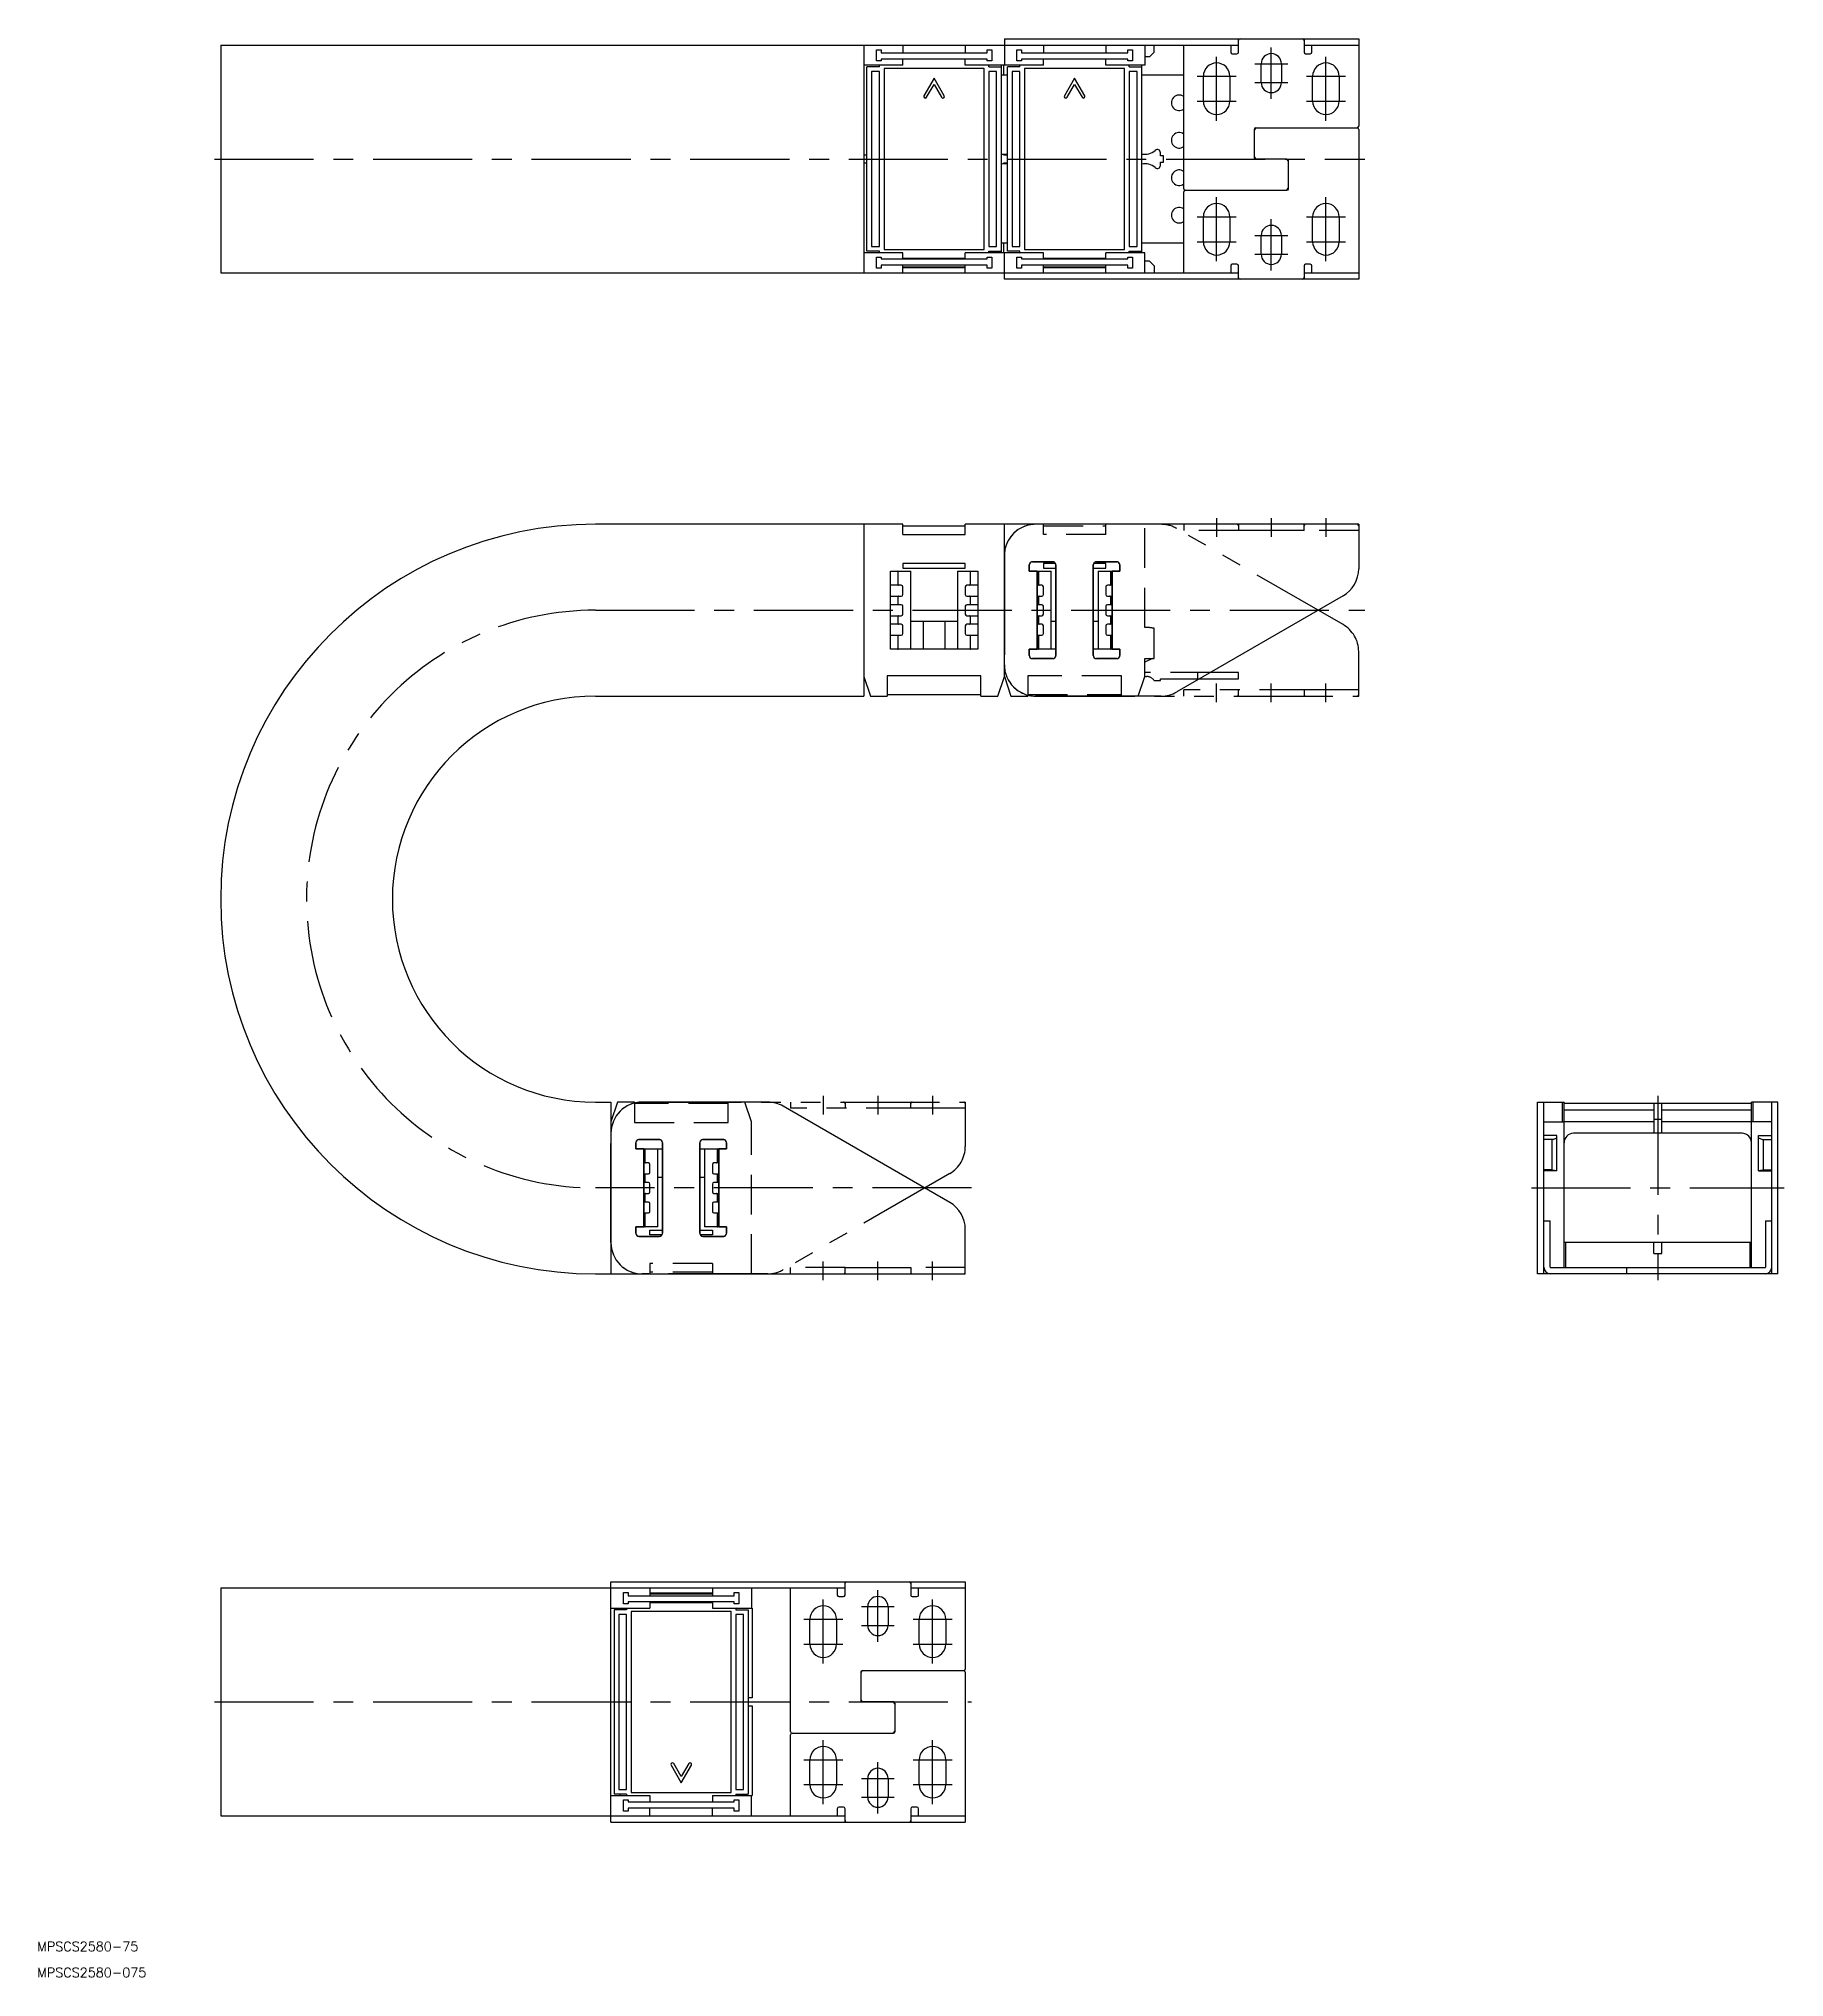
# Model space of a CAD drawing. Extents: x -58 to 501, y -52 to 569.
import ezdxf

# ---------------------------------------------------------------- set-up
doc = ezdxf.new("R2010")
doc.units = 0
for name, pattern in [('CENTER', [50.8, 31.75, -6.35, 6.35, -6.35]), ('DASHED', [19.05, 12.7, -6.35]), ('PHANTOM', [63.5, 31.75, -6.35, 6.35, -6.35, 6.35, -6.35])]:
    doc.linetypes.add(name, pattern=pattern)
doc.layers.get('0').update_dxf_attribs({"linetype": 'CONTINUOUS'})
doc.layers.add('CENTER', color=1, linetype='CENTER')
doc.styles.get("Standard").update_dxf_attribs({"font": 'txt.shx', "height": 3, "bigfont": 'bigfont.shx'})

msp = doc.modelspace()

# ---------------------------------------------------------------- linework, layer by layer
at = {"color": 7, "linetype": 'CONTINUOUS'}
for p, q in [((0, 567.047097), (0, 494.047097)), ((0, 567.047097), (326.002222, 567.047097)), ((206.002222, 567.047097), (206.002222, 494.047097)), ((210.002222, 565.547097), (211.502222, 565.547097)), ((210.002222, 561.947097), (210.002222, 565.547097)), ((211.502222, 565.547097), (211.502222, 564.547097)), ((218.502222, 567.047097), (218.502222, 564.547097)), ((238.502222, 567.047097), (238.502222, 564.547097)), ((245.502222, 565.547097), (247.002222, 565.547097)), ((245.502222, 564.547097), (245.502222, 565.547097)), ((247.002222, 565.547097), (247.002222, 561.947097)), ((251.002222, 569.047097), (364.502222, 569.047097)), ((251.002222, 569.047097), (251.002222, 560.547097)), ((251.002222, 567.047097), (251.002222, 560.547097)), ((255.002222, 565.547097), (256.502222, 565.547097)), ((255.002222, 561.947097), (255.002222, 565.547097)), ((256.502222, 565.547097), (256.502222, 564.547097)), ((263.502222, 567.047097), (263.502222, 564.547097)), ((283.502222, 567.047097), (283.502222, 564.547097)), ((290.502222, 565.547097), (292.002222, 565.547097)), ((290.502222, 564.547097), (290.502222, 565.547097)), ((292.002222, 565.547097), (292.002222, 561.947097)), ((296.002222, 567.047097), (296.002222, 560.547097)), ((299.002222, 564.747097), (299.002222, 567.047097)), ((308.502222, 521.047097), (308.502222, 567.047097)), ((323.502222, 567.047097), (323.502222, 564.747097)), ((326.002222, 564.747097), (326.002222, 569.047097)), ((347.002222, 569.047097), (347.002222, 564.747097)), ((347.002222, 567.047097), (364.502222, 567.047097)), ((349.502222, 564.747097), (349.502222, 567.047097)), ((364.502222, 569.047097), (364.502222, 541.047097)), ((218.502222, 560.547097), (206.002222, 560.547097)), ((207.002222, 501.047097), (207.002222, 560.047097)), ((211.002222, 560.047097), (207.002222, 560.047097)), ((211.502222, 561.947097), (210.002222, 561.947097)), ((211.002222, 560.047097), (211.002222, 560.547097)), ((211.502222, 564.547097), (245.502222, 564.547097)), ((211.502222, 562.547097), (211.502222, 561.947097)), ((245.502222, 562.547097), (211.502222, 562.547097)), ((244.502222, 559.547097), (212.502222, 559.547097)), ((212.502222, 559.547097), (212.502222, 501.547097)), ((218.502222, 560.547097), (218.502222, 562.547097)), ((238.502222, 560.547097), (238.502222, 562.547097)), ((263.502222, 560.547097), (238.502222, 560.547097)), ((244.502222, 501.547097), (244.502222, 559.547097)), ((245.502222, 561.947097), (245.502222, 562.547097)), ((247.002222, 561.947097), (245.502222, 561.947097)), ((246.002222, 560.047097), (246.002222, 560.547097)), ((246.002222, 560.047097), (250.002222, 560.047097)), ((250.002222, 560.547097), (250.002222, 500.547097)), ((250.802222, 557.547097), (250.802222, 560.547097)), ((252.002222, 501.047097), (252.002222, 560.047097)), ((256.002222, 560.047097), (252.002222, 560.047097)), ((256.502222, 561.947097), (255.002222, 561.947097)), ((256.002222, 560.047097), (256.002222, 560.547097)), ((256.502222, 564.547097), (290.502222, 564.547097)), ((256.502222, 562.547097), (256.502222, 561.947097)), ((290.502222, 562.547097), (256.502222, 562.547097)), ((257.502222, 559.547097), (257.502222, 501.547097)), ((289.502222, 559.547097), (257.502222, 559.547097)), ((263.502222, 560.547097), (263.502222, 562.547097)), ((283.502222, 560.547097), (283.502222, 562.547097)), ((296.002222, 560.547097), (283.502222, 560.547097)), ((289.502222, 501.547097), (289.502222, 559.547097)), ((290.502222, 561.947097), (290.502222, 562.547097)), ((292.002222, 561.947097), (290.502222, 561.947097)), ((291.002222, 560.047097), (291.002222, 560.547097)), ((291.002222, 560.047097), (295.002222, 560.047097)), ((295.002222, 500.547097), (295.002222, 560.547097)), ((297.502222, 563.247097), (296.002222, 563.247097)), ((297.502222, 563.247097), (299.002222, 564.747097)), ((324.002222, 564.247097), (325.502222, 564.247097)), ((333.252222, 555.047097), (333.252222, 561.047097)), ((339.752222, 561.047097), (339.752222, 555.047097)), ((347.502222, 564.247097), (349.002222, 564.247097)), ((211.002222, 558.547097), (208.502222, 558.547097)), ((208.502222, 558.547097), (208.502222, 502.547097)), ((211.002222, 502.547097), (211.002222, 558.547097)), ((228.502222, 556.439917), (225.244338, 550.797097)), ((226.110364, 550.297097), (228.502222, 554.439917)), ((231.760106, 550.797097), (228.502222, 556.439917)), ((228.502222, 554.439917), (230.89408, 550.297097)), ((248.502222, 558.547097), (246.002222, 558.547097)), ((246.002222, 558.547097), (246.002222, 502.547097)), ((248.502222, 502.547097), (248.502222, 558.547097)), ((250.002222, 557.547097), (252.002222, 557.547097)), ((253.502222, 558.547097), (253.502222, 502.547097)), ((256.002222, 558.547097), (253.502222, 558.547097)), ((256.002222, 502.547097), (256.002222, 558.547097)), ((273.502222, 556.439917), (270.244338, 550.797097)), ((271.110364, 550.297097), (273.502222, 554.439917)), ((276.760106, 550.797097), (273.502222, 556.439917)), ((273.502222, 554.439917), (275.89408, 550.297097)), ((293.502222, 558.547097), (291.002222, 558.547097)), ((291.002222, 558.547097), (291.002222, 502.547097)), ((293.502222, 502.547097), (293.502222, 558.547097)), ((295.002222, 557.547097), (308.502222, 557.547097)), ((314.752222, 549.047097), (314.752222, 557.047097)), ((323.252222, 557.047097), (323.252222, 549.047097)), ((349.752222, 549.047097), (349.752222, 557.047097)), ((358.252222, 557.047097), (358.252222, 549.047097)), ((331.002222, 540.047097), (331.002222, 531.047097)), ((331.502222, 540.547097), (364.002222, 540.547097)), ((364.502222, 540.047097), (364.502222, 492.047097)), ((207.002222, 531.797097), (206.002222, 531.797097)), ((206.002222, 529.297097), (207.002222, 529.297097)), ((250.802222, 531.797097), (250.802222, 532.051098)), ((252.002222, 531.797097), (250.802222, 531.797097)), ((250.802222, 529.043095), (250.802222, 529.297097)), ((250.802222, 529.297097), (252.002222, 529.297097)), ((301.002222, 531.547097), (301.002222, 532.574961)), ((302.002222, 531.547097), (301.002222, 531.547097)), ((301.002222, 528.519233), (301.002222, 529.547097)), ((301.002222, 529.547097), (302.002222, 529.547097)), ((302.002222, 529.547097), (302.002222, 531.547097)), ((341.502222, 530.547097), (331.502222, 530.547097)), ((342.002222, 521.047097), (342.002222, 530.047097)), ((308.502222, 494.047097), (308.502222, 520.047097)), ((309.002222, 520.547097), (341.502222, 520.547097)), ((314.752222, 504.047097), (314.752222, 512.047097)), ((323.252222, 512.047097), (323.252222, 504.047097)), ((349.752222, 504.047097), (349.752222, 512.047097)), ((358.252222, 512.047097), (358.252222, 504.047097)), ((252.002222, 503.547097), (250.002222, 503.547097)), ((250.802222, 500.547097), (250.802222, 503.547097)), ((308.502222, 503.547097), (295.002222, 503.547097)), ((333.252222, 500.047097), (333.252222, 506.047097)), ((339.752222, 506.047097), (339.752222, 500.047097)), ((218.502222, 500.547097), (206.002222, 500.547097)), ((211.002222, 501.047097), (207.002222, 501.047097)), ((208.502222, 502.547097), (211.002222, 502.547097)), ((210.002222, 499.147097), (211.502222, 499.147097)), ((210.002222, 495.547097), (210.002222, 499.147097)), ((211.002222, 500.547097), (211.002222, 501.047097)), ((211.502222, 499.147097), (211.502222, 498.547097)), ((211.502222, 498.547097), (245.502222, 498.547097)), ((212.502222, 501.547097), (244.502222, 501.547097)), ((218.502222, 498.547097), (218.502222, 500.547097)), ((218.502222, 498.847097), (238.502222, 498.847097)), ((263.502222, 500.547097), (238.502222, 500.547097)), ((238.502222, 498.547097), (238.502222, 500.547097)), ((245.502222, 499.147097), (247.002222, 499.147097)), ((245.502222, 498.547097), (245.502222, 499.147097)), ((246.002222, 502.547097), (248.502222, 502.547097)), ((246.002222, 501.047097), (250.002222, 501.047097)), ((246.002222, 500.547097), (246.002222, 501.047097)), ((247.002222, 499.147097), (247.002222, 495.547097)), ((251.002222, 492.047097), (251.002222, 500.547097)), ((256.002222, 501.047097), (252.002222, 501.047097)), ((253.502222, 502.547097), (256.002222, 502.547097)), ((255.002222, 499.147097), (256.502222, 499.147097)), ((255.002222, 495.547097), (255.002222, 499.147097)), ((256.002222, 500.547097), (256.002222, 501.047097)), ((256.502222, 499.147097), (256.502222, 498.547097)), ((256.502222, 498.547097), (290.502222, 498.547097)), ((257.502222, 501.547097), (289.502222, 501.547097)), ((263.502222, 498.547097), (263.502222, 500.547097)), ((263.502222, 498.847097), (283.502222, 498.847097)), ((283.502222, 498.547097), (283.502222, 500.547097)), ((296.002222, 500.547097), (283.502222, 500.547097)), ((290.502222, 499.147097), (292.002222, 499.147097)), ((290.502222, 498.547097), (290.502222, 499.147097)), ((291.002222, 502.547097), (293.502222, 502.547097)), ((291.002222, 501.047097), (295.002222, 501.047097)), ((291.002222, 500.547097), (291.002222, 501.047097)), ((292.002222, 499.147097), (292.002222, 495.547097)), ((296.002222, 494.047097), (296.002222, 500.547097)), ((297.502222, 497.847097), (296.002222, 497.847097)), ((299.002222, 496.347097), (297.502222, 497.847097)), ((325.502222, 496.847097), (324.002222, 496.847097)), ((349.002222, 496.847097), (347.502222, 496.847097)), ((0, 494.047097), (326.002222, 494.047097)), ((211.502222, 495.547097), (210.002222, 495.547097)), ((245.502222, 496.547097), (211.502222, 496.547097)), ((211.502222, 496.547097), (211.502222, 495.547097)), ((218.502222, 494.047097), (218.502222, 496.547097)), ((218.502222, 496.006373), (238.502222, 496.006373)), ((218.502222, 495.770163), (238.502222, 495.770163)), ((238.502222, 494.047097), (238.502222, 496.547097)), ((245.502222, 495.547097), (245.502222, 496.547097)), ((247.002222, 495.547097), (245.502222, 495.547097)), ((364.502222, 492.047097), (251.002222, 492.047097)), ((256.502222, 495.547097), (255.002222, 495.547097)), ((290.502222, 496.547097), (256.502222, 496.547097)), ((256.502222, 496.547097), (256.502222, 495.547097)), ((263.502222, 494.047097), (263.502222, 496.547097)), ((263.502222, 496.006373), (283.502222, 496.006373)), ((263.502222, 495.770163), (283.502222, 495.770163)), ((283.502222, 494.047097), (283.502222, 496.547097)), ((290.502222, 495.547097), (290.502222, 496.547097)), ((292.002222, 495.547097), (290.502222, 495.547097)), ((299.002222, 496.347097), (299.002222, 494.047097)), ((323.502222, 496.347097), (323.502222, 494.047097)), ((326.002222, 492.047097), (326.002222, 496.347097)), ((347.002222, 496.347097), (347.002222, 492.047097)), ((347.002222, 494.047097), (364.502222, 494.047097)), ((349.502222, 494.047097), (349.502222, 496.347097)), ((218.502222, 413.570454), (120, 413.570454)), ((206.002222, 413.570454), (206.002222, 358.570454)), ((218.502222, 410.270454), (218.502222, 413.570454)), ((218.502222, 413.070454), (238.502222, 413.070454)), ((218.502222, 410.270454), (238.502222, 410.270454)), ((364.502222, 413.570454), (238.502222, 413.570454)), ((238.502222, 410.270454), (238.502222, 413.570454)), ((251.002222, 364.870454), (251.002222, 413.570454)), ((326.002222, 413.570454), (326.002222, 411.570454)), ((347.002222, 411.570454), (326.002222, 411.570454)), ((347.002222, 411.570454), (347.002222, 413.570454)), ((364.502222, 413.570454), (364.502222, 399.343957)), ((214.502222, 373.570454), (214.502222, 398.570454)), ((214.502222, 398.570454), (221.002222, 398.570454)), ((217.002222, 394.270454), (217.002222, 398.370454)), ((238.502222, 401.070454), (218.502222, 401.070454)), ((218.502222, 401.070454), (218.502222, 399.570454)), ((218.502222, 399.570454), (238.502222, 399.570454)), ((221.002222, 373.570454), (221.002222, 398.570454)), ((236.002222, 398.570454), (236.002222, 373.570454)), ((236.002222, 398.570454), (242.502222, 398.570454)), ((238.502222, 399.570454), (238.502222, 401.070454)), ((240.002222, 398.370454), (240.002222, 394.270454)), ((242.502222, 398.570454), (242.502222, 373.570454)), ((259.002222, 398.570454), (259.002222, 400.570454)), ((259.002222, 398.570454), (266.002222, 398.570454)), ((260.002222, 401.570454), (266.502222, 401.570454)), ((261.502222, 373.570454), (261.502222, 398.570454)), ((262.002222, 394.270454), (262.002222, 398.370454)), ((263.502222, 401.070454), (263.502222, 399.570454)), ((267.368247, 401.070454), (263.502222, 401.070454)), ((263.502222, 399.570454), (267.502222, 399.570454)), ((266.002222, 373.570454), (266.002222, 398.570454)), ((267.502222, 400.570454), (267.502222, 371.570454)), ((279.502222, 371.570454), (279.502222, 400.570454)), ((279.502222, 399.570454), (283.502222, 399.570454)), ((283.502222, 401.070454), (279.636197, 401.070454)), ((280.502222, 401.570454), (287.002222, 401.570454)), ((281.002222, 398.570454), (281.002222, 373.570454)), ((281.002222, 398.570454), (288.002222, 398.570454)), ((283.502222, 399.570454), (283.502222, 401.070454)), ((285.002222, 398.370454), (285.002222, 394.270454)), ((285.502222, 398.570454), (285.502222, 373.570454)), ((288.002222, 400.570454), (288.002222, 398.570454)), ((218.002222, 394.070454), (214.502222, 394.070454)), ((218.502222, 391.070454), (218.502222, 393.570454)), ((238.502222, 393.570454), (238.502222, 391.070454)), ((242.502222, 394.070454), (239.002222, 394.070454)), ((263.002222, 394.070454), (261.502222, 394.070454)), ((263.502222, 391.070454), (263.502222, 393.570454)), ((283.502222, 393.570454), (283.502222, 391.070454)), ((285.502222, 394.070454), (284.002222, 394.070454)), ((214.502222, 390.570454), (218.002222, 390.570454)), ((218.002222, 387.820454), (214.502222, 387.820454)), ((217.002222, 388.020454), (217.002222, 390.370454)), ((218.502222, 384.820454), (218.502222, 387.320454)), ((238.502222, 387.320454), (238.502222, 384.820454)), ((239.002222, 390.570454), (242.502222, 390.570454)), ((242.502222, 387.820454), (239.002222, 387.820454)), ((240.002222, 390.370454), (240.002222, 388.020454)), ((261.502222, 390.570454), (263.002222, 390.570454)), ((263.002222, 387.820454), (261.502222, 387.820454)), ((262.002222, 388.020454), (262.002222, 390.370454)), ((263.502222, 384.820454), (263.502222, 387.320454)), ((283.502222, 387.320454), (283.502222, 384.820454)), ((284.002222, 390.570454), (285.502222, 390.570454)), ((285.502222, 387.820454), (284.002222, 387.820454)), ((285.002222, 390.370454), (285.002222, 388.020454)), ((359.502222, 390.683703), (306.200952, 359.9102)), ((214.502222, 384.320454), (218.002222, 384.320454)), ((218.002222, 381.570454), (214.502222, 381.570454)), ((217.002222, 381.770454), (217.002222, 384.120454)), ((218.502222, 378.570454), (218.502222, 381.070454)), ((221.002222, 382.570454), (236.002222, 382.570454)), ((225.002222, 382.570454), (225.002222, 373.570454)), ((232.002222, 373.570454), (232.002222, 382.570454)), ((238.502222, 381.070454), (238.502222, 378.570454)), ((239.002222, 384.320454), (242.502222, 384.320454)), ((242.502222, 381.570454), (239.002222, 381.570454)), ((240.002222, 384.120454), (240.002222, 381.770454)), ((261.502222, 384.320454), (263.002222, 384.320454)), ((263.002222, 381.570454), (261.502222, 381.570454)), ((262.002222, 381.770454), (262.002222, 384.120454)), ((263.502222, 378.570454), (263.502222, 381.070454)), ((266.002222, 382.570454), (267.502222, 382.570454)), ((279.502222, 382.570454), (281.002222, 382.570454)), ((283.502222, 381.070454), (283.502222, 378.570454)), ((284.002222, 384.320454), (285.502222, 384.320454)), ((285.502222, 381.570454), (284.002222, 381.570454)), ((285.002222, 384.120454), (285.002222, 381.770454)), ((214.502222, 378.070454), (218.002222, 378.070454)), ((242.502222, 373.570454), (214.502222, 373.570454)), ((217.002222, 373.770454), (217.002222, 377.870454)), ((239.002222, 378.070454), (242.502222, 378.070454)), ((240.002222, 377.870454), (240.002222, 373.770454)), ((267.502222, 373.570454), (259.002222, 373.570454)), ((259.002222, 371.570454), (259.002222, 373.570454)), ((261.502222, 378.070454), (263.002222, 378.070454)), ((262.002222, 373.770454), (262.002222, 377.870454)), ((288.002222, 373.570454), (279.502222, 373.570454)), ((284.002222, 378.070454), (285.502222, 378.070454)), ((285.002222, 377.870454), (285.002222, 373.770454)), ((288.002222, 373.570454), (288.002222, 371.570454)), ((266.502222, 370.570454), (260.002222, 370.570454)), ((287.002222, 370.570454), (280.502222, 370.570454)), ((206.002222, 364.870454), (208.097953, 358.570454)), ((243.502222, 365.070454), (213.502222, 365.070454)), ((213.502222, 365.070454), (213.502222, 358.570454)), ((243.502222, 358.570454), (243.502222, 365.070454)), ((248.906491, 358.570454), (251.002222, 364.870454)), ((251.002222, 364.870454), (253.097953, 358.570454)), ((313.406723, 364.070454), (326.002222, 364.070454)), ((326.002222, 366.070454), (316.870825, 366.070454)), ((326.002222, 364.070454), (326.002222, 366.070454)), ((120, 358.570454), (206.002222, 358.570454)), ((208.097953, 358.570454), (213.502222, 358.570454)), ((213.502222, 359.070454), (243.502222, 359.070454)), ((243.502222, 358.570454), (248.906491, 358.570454)), ((253.097953, 358.570454), (258.502222, 358.570454)), ((258.502222, 358.887996), (258.502222, 358.570454)), ((301.200952, 358.570454), (261.002222, 358.570454)), ((120, 228.570454), (125.002222, 228.570454)), ((125.002222, 228.570454), (125.002222, 173.570454)), ((127.097953, 228.570454), (125.002222, 222.270454)), ((132.502222, 228.570454), (127.097953, 228.570454)), ((132.502222, 228.570454), (132.502222, 228.252912)), ((175.200952, 228.570454), (135.002222, 228.570454)), ((233.502222, 196.457205), (180.200952, 227.230708)), ((421.796579, 173.570454), (421.796579, 228.570454)), ((421.796579, 228.570454), (430.296579, 228.570454)), ((423.796579, 173.570454), (423.796579, 228.570454)), ((429.796579, 222.270454), (429.796579, 228.570454)), ((430.296579, 175.570454), (430.296579, 228.570454)), ((490.296579, 228.070454), (430.296579, 228.070454)), ((430.296579, 226.070454), (459.046579, 226.070454)), ((459.046579, 228.070454), (459.046579, 218.570454)), ((461.546579, 218.570454), (461.546579, 228.070454)), ((461.546579, 226.070454), (490.296579, 226.070454)), ((498.796579, 228.570454), (490.296579, 228.570454)), ((490.296579, 175.570454), (490.296579, 228.570454)), ((490.796579, 222.270454), (490.796579, 228.570454)), ((496.796579, 173.570454), (496.796579, 228.570454)), ((498.796579, 173.570454), (498.796579, 228.570454)), ((423.796579, 222.270454), (430.296579, 222.270454)), ((427.996579, 217.829485), (423.796579, 217.829485)), ((427.996579, 206.570454), (427.996579, 217.829485)), ((430.296579, 222.370454), (459.046579, 222.370454)), ((487.296579, 218.570454), (433.296579, 218.570454)), ((459.046579, 223.070454), (461.546579, 223.070454)), ((461.546579, 222.370454), (490.296579, 222.370454)), ((496.796579, 222.270454), (490.296579, 222.270454)), ((492.596579, 217.829485), (496.796579, 217.829485)), ((492.596579, 206.570454), (492.596579, 217.829485)), ((133.002222, 215.570454), (133.002222, 213.570454)), ((133.002222, 213.570454), (141.502222, 213.570454)), ((140.502222, 216.570454), (134.002222, 216.570454)), ((135.502222, 188.570454), (135.502222, 213.570454)), ((136.002222, 209.270454), (136.002222, 213.370454)), ((140.002222, 188.570454), (140.002222, 213.570454)), ((141.502222, 186.570454), (141.502222, 215.570454)), ((153.502222, 215.570454), (153.502222, 186.570454)), ((153.502222, 213.570454), (162.002222, 213.570454)), ((161.002222, 216.570454), (154.502222, 216.570454)), ((155.002222, 213.570454), (155.002222, 188.570454)), ((159.002222, 213.370454), (159.002222, 209.270454)), ((159.502222, 213.570454), (159.502222, 188.570454)), ((162.002222, 213.570454), (162.002222, 215.570454)), ((426.796579, 216.570454), (423.796579, 216.570454)), ((426.496579, 206.873516), (426.496579, 216.570454)), ((426.796579, 216.570454), (427.996579, 217.130023)), ((492.596579, 217.130023), (493.796579, 216.570454)), ((493.796579, 216.570454), (496.796579, 216.570454)), ((494.096579, 216.570454), (494.096579, 206.873516)), ((137.002222, 209.070454), (135.502222, 209.070454)), ((135.502222, 205.570454), (137.002222, 205.570454)), ((136.002222, 203.020454), (136.002222, 205.370454)), ((137.502222, 206.070454), (137.502222, 208.570454)), ((157.502222, 208.570454), (157.502222, 206.070454)), ((159.502222, 209.070454), (158.002222, 209.070454)), ((158.002222, 205.570454), (159.502222, 205.570454)), ((159.002222, 205.370454), (159.002222, 203.020454)), ((426.496579, 206.873516), (423.796579, 206.873516)), ((427.996579, 206.570454), (423.796579, 206.570454)), ((492.596579, 206.570454), (496.796579, 206.570454)), ((494.096579, 206.873516), (496.796579, 206.873516)), ((137.002222, 202.820454), (135.502222, 202.820454)), ((135.502222, 199.320454), (137.002222, 199.320454)), ((136.002222, 196.770454), (136.002222, 199.120454)), ((137.502222, 199.820454), (137.502222, 202.320454)), ((140.002222, 204.570454), (141.502222, 204.570454)), ((153.502222, 204.570454), (155.002222, 204.570454)), ((157.502222, 202.320454), (157.502222, 199.820454)), ((159.502222, 202.820454), (158.002222, 202.820454)), ((158.002222, 199.320454), (159.502222, 199.320454)), ((159.002222, 199.120454), (159.002222, 196.770454)), ((137.002222, 196.570454), (135.502222, 196.570454)), ((135.502222, 193.070454), (137.002222, 193.070454)), ((136.002222, 188.770454), (136.002222, 192.870454)), ((137.502222, 193.570454), (137.502222, 196.070454)), ((157.502222, 196.070454), (157.502222, 193.570454)), ((159.502222, 196.570454), (158.002222, 196.570454)), ((158.002222, 193.070454), (159.502222, 193.070454)), ((159.002222, 192.870454), (159.002222, 188.770454)), ((133.002222, 188.570454), (133.002222, 186.570454)), ((140.002222, 188.570454), (133.002222, 188.570454)), ((137.502222, 186.070454), (137.502222, 187.570454)), ((137.502222, 187.570454), (141.502222, 187.570454)), ((153.502222, 187.570454), (157.502222, 187.570454)), ((162.002222, 188.570454), (155.002222, 188.570454)), ((157.502222, 187.570454), (157.502222, 186.070454)), ((162.002222, 186.570454), (162.002222, 188.570454)), ((238.502222, 173.570454), (238.502222, 187.796951)), ((423.796579, 190.570454), (425.796579, 190.570454)), ((425.796579, 175.670454), (425.796579, 190.570454)), ((494.796579, 190.570454), (496.796579, 190.570454)), ((494.796579, 190.570454), (494.796579, 175.670454)), ((134.002222, 185.570454), (140.502222, 185.570454)), ((141.368247, 186.070454), (137.502222, 186.070454)), ((157.502222, 186.070454), (153.636197, 186.070454)), ((154.502222, 185.570454), (161.002222, 185.570454)), ((490.296579, 183.570454), (430.296579, 183.570454)), ((430.796579, 175.570454), (430.796579, 183.570454)), ((459.046579, 180.070454), (459.046579, 183.570454)), ((459.046579, 180.070454), (461.546579, 180.070454)), ((461.546579, 180.070454), (461.546579, 183.570454)), ((489.796579, 183.570454), (489.796579, 175.570454)), ((200.002222, 175.570454), (221.002222, 175.570454)), ((200.002222, 173.570454), (200.002222, 175.570454)), ((221.002222, 175.570454), (221.002222, 173.570454)), ((423.796579, 175.570454), (423.798961, 175.570454)), ((425.896579, 175.570454), (494.696579, 175.570454)), ((450.296579, 175.570454), (450.296579, 173.570454)), ((496.794197, 175.570454), (496.796579, 175.570454)), ((120, 173.570454), (238.502222, 173.570454)), ((498.796579, 173.570454), (421.796579, 173.570454)), ((125.002222, 75), (238.502222, 75)), ((125.002222, -2), (125.002222, 75)), ((200.002222, 70.7), (200.002222, 75)), ((221.002222, 75), (221.002222, 70.7)), ((238.502222, 75), (238.502222, 47)), ((0, 73), (0, 0)), ((0, 73), (200.002222, 73)), ((129.002222, 71.5), (130.502222, 71.5)), ((129.002222, 67.9), (129.002222, 71.5)), ((130.502222, 71.5), (130.502222, 70.5)), ((130.502222, 70.5), (164.502222, 70.5)), ((130.502222, 68.5), (130.502222, 67.9)), ((164.502222, 68.5), (130.502222, 68.5)), ((137.502222, 73), (137.502222, 70.5)), ((157.502222, 71.276934), (137.502222, 71.276934)), ((157.502222, 71.040724), (137.502222, 71.040724)), ((137.502222, 68.5), (137.502222, 66.5)), ((157.502222, 73), (157.502222, 70.5)), ((157.502222, 68.5), (157.502222, 66.5)), ((164.502222, 71.5), (166.002222, 71.5)), ((164.502222, 70.5), (164.502222, 71.5)), ((164.502222, 67.9), (164.502222, 68.5)), ((166.002222, 71.5), (166.002222, 67.9)), ((170.002222, 73), (170.002222, 66.5)), ((182.502222, 27), (182.502222, 73)), ((197.502222, 73), (197.502222, 70.7)), ((198.002222, 70.2), (199.502222, 70.2)), ((221.002222, 73), (238.502222, 73)), ((221.502222, 70.2), (223.002222, 70.2)), ((223.502222, 70.7), (223.502222, 73)), ((125.002222, 66.5), (137.502222, 66.5)), ((126.002222, 66), (126.002222, 7)), ((130.002222, 66), (126.002222, 66)), ((127.502222, 64.5), (127.502222, 8.5)), ((130.002222, 64.5), (127.502222, 64.5)), ((127.974063, 66), (127.974063, 66.5)), ((130.502222, 67.9), (129.002222, 67.9)), ((130.002222, 66.5), (130.002222, 66)), ((130.002222, 8.5), (130.002222, 64.5)), ((163.502222, 65.5), (131.502222, 65.5)), ((131.502222, 65.5), (131.502222, 7.5)), ((157.502222, 68.2), (137.502222, 68.2)), ((157.502222, 66.5), (170.202222, 66.5)), ((163.502222, 7.5), (163.502222, 65.5)), ((166.002222, 67.9), (164.502222, 67.9)), ((165.002222, 66.5), (165.002222, 66)), ((165.002222, 66), (169.002222, 66)), ((167.502222, 64.5), (165.002222, 64.5)), ((165.002222, 64.5), (165.002222, 8.5)), ((167.502222, 8.5), (167.502222, 64.5)), ((169.002222, 66), (169.002222, 7)), ((170.202222, 66.5), (170.202222, 37.75)), ((188.752222, 55), (188.752222, 63)), ((197.252222, 63), (197.252222, 55)), ((207.252222, 61), (207.252222, 67)), ((213.752222, 67), (213.752222, 61)), ((223.752222, 55), (223.752222, 63)), ((232.252222, 63), (232.252222, 55)), ((205.002222, 46), (205.002222, 37)), ((238.002222, 46.5), (205.502222, 46.5)), ((238.502222, 46), (238.502222, -2)), ((170.202222, 37.75), (169.002222, 37.75)), ((169.002222, 35.25), (170.202222, 35.25)), ((170.202222, 35.25), (170.202222, 6.5)), ((215.502222, 36.5), (205.502222, 36.5)), ((216.002222, 27), (216.002222, 36)), ((182.502222, 0), (182.502222, 26)), ((183.002222, 26.5), (215.502222, 26.5)), ((144.244338, 16.25), (147.502222, 10.60718)), ((147.502222, 12.60718), (145.110364, 16.75)), ((149.89408, 16.75), (147.502222, 12.60718)), ((147.502222, 10.60718), (150.760106, 16.25)), ((188.752222, 10), (188.752222, 18)), ((197.252222, 18), (197.252222, 10)), ((223.752222, 10), (223.752222, 18)), ((232.252222, 18), (232.252222, 10)), ((125.002222, 6.5), (137.502222, 6.5)), ((130.002222, 7), (126.002222, 7)), ((127.502222, 8.5), (130.002222, 8.5)), ((127.974063, 6.5), (127.974063, 7)), ((130.002222, 7), (130.002222, 6.5)), ((131.502222, 7.5), (163.502222, 7.5)), ((137.502222, 6.5), (137.502222, 4.5)), ((157.502222, 6.5), (170.202222, 6.5)), ((157.502222, 6.5), (157.502222, 4.5)), ((165.002222, 8.5), (167.502222, 8.5)), ((165.002222, 7), (169.002222, 7)), ((165.002222, 7), (165.002222, 6.5)), ((170.002222, 0), (170.002222, 6.5)), ((207.252222, 6), (207.252222, 12)), ((213.752222, 12), (213.752222, 6)), ((0, 0), (200.002222, 0)), ((129.002222, 1.5), (129.002222, 5.1)), ((129.002222, 5.1), (130.502222, 5.1)), ((130.502222, 1.5), (129.002222, 1.5)), ((130.502222, 5.1), (130.502222, 4.5)), ((130.502222, 4.5), (164.502222, 4.5)), ((164.502222, 2.5), (130.502222, 2.5)), ((130.502222, 2.5), (130.502222, 1.5)), ((137.502222, 0), (137.502222, 2.5)), ((157.502222, 0), (157.502222, 2.5)), ((164.502222, 4.5), (164.502222, 5.1)), ((164.502222, 5.1), (166.002222, 5.1)), ((164.502222, 1.5), (164.502222, 2.5)), ((166.002222, 1.5), (164.502222, 1.5)), ((166.002222, 5.1), (166.002222, 1.5)), ((197.502222, 2.3), (197.502222, 0)), ((199.502222, 2.8), (198.002222, 2.8)), ((200.002222, -2), (200.002222, 2.3)), ((221.002222, 2.3), (221.002222, -2)), ((221.002222, 0), (238.502222, 0)), ((223.002222, 2.8), (221.502222, 2.8)), ((223.502222, 0), (223.502222, 2.3)), ((125.002222, -2), (238.502222, -2))]:
    msp.add_line(p, q, dxfattribs=at)
at = {"color": 3, "linetype": 'PHANTOM'}
for p, q in [((301.200952, 413.570454), (261.002222, 413.570454)), ((359.502222, 381.457205), (306.200952, 412.230708)), ((251.002222, 403.570454), (251.002222, 368.570454)), ((259.002222, 400.570454), (259.002222, 398.570454)), ((261.502222, 398.570454), (259.002222, 398.570454)), ((266.502222, 401.570454), (260.002222, 401.570454)), ((261.502222, 398.570454), (261.502222, 373.570454)), ((267.502222, 371.570454), (267.502222, 400.570454)), ((279.502222, 400.570454), (279.502222, 371.570454)), ((287.002222, 401.570454), (280.502222, 401.570454)), ((285.502222, 373.570454), (285.502222, 398.570454)), ((288.002222, 398.570454), (285.502222, 398.570454)), ((288.002222, 398.570454), (288.002222, 400.570454)), ((259.002222, 373.570454), (261.502222, 373.570454)), ((259.002222, 373.570454), (259.002222, 371.570454)), ((285.502222, 373.570454), (288.002222, 373.570454)), ((288.002222, 371.570454), (288.002222, 373.570454)), ((364.502222, 358.570454), (364.502222, 372.796951)), ((260.002222, 370.570454), (266.502222, 370.570454)), ((280.502222, 370.570454), (287.002222, 370.570454)), ((364.502222, 360.570454), (308.502222, 360.570454)), ((308.502222, 358.570454), (308.502222, 360.570454)), ((319.002222, 356.570454), (319.002222, 362.570454)), ((326.002222, 358.570454), (326.002222, 360.570454)), ((336.502222, 356.570454), (336.502222, 362.570454)), ((347.002222, 360.570454), (347.002222, 358.570454)), ((354.002222, 356.570454), (354.002222, 362.570454)), ((261.002222, 358.570454), (364.502222, 358.570454)), ((193.002222, 230.570454), (193.002222, 224.570454)), ((210.502222, 230.570454), (210.502222, 224.570454)), ((228.002222, 230.570454), (228.002222, 224.570454)), ((135.002222, 228.570454), (238.502222, 228.570454)), ((182.502222, 228.570454), (182.502222, 226.570454)), ((238.502222, 226.570454), (182.502222, 226.570454)), ((200.002222, 228.570454), (200.002222, 226.570454)), ((221.002222, 226.570454), (221.002222, 228.570454)), ((238.502222, 228.570454), (238.502222, 214.343957)), ((125.002222, 183.570454), (125.002222, 218.570454)), ((133.002222, 213.570454), (133.002222, 215.570454)), ((135.502222, 213.570454), (133.002222, 213.570454)), ((134.002222, 216.570454), (140.502222, 216.570454)), ((135.502222, 213.570454), (135.502222, 188.570454)), ((141.502222, 215.570454), (141.502222, 186.570454)), ((153.502222, 186.570454), (153.502222, 215.570454)), ((154.502222, 216.570454), (161.002222, 216.570454)), ((159.502222, 188.570454), (159.502222, 213.570454)), ((162.002222, 213.570454), (159.502222, 213.570454)), ((162.002222, 215.570454), (162.002222, 213.570454)), ((233.502222, 205.683703), (180.200952, 174.9102)), ((133.002222, 186.570454), (133.002222, 188.570454)), ((133.002222, 188.570454), (135.502222, 188.570454)), ((159.502222, 188.570454), (162.002222, 188.570454)), ((162.002222, 188.570454), (162.002222, 186.570454)), ((140.502222, 185.570454), (134.002222, 185.570454)), ((161.002222, 185.570454), (154.502222, 185.570454)), ((175.200952, 173.570454), (135.002222, 173.570454))]:
    msp.add_line(p, q, dxfattribs=at)
at = {"color": 3, "linetype": 'DASHED'}
for p, q in [((263.502222, 410.270454), (263.502222, 413.570454)), ((263.502222, 413.070454), (283.502222, 413.070454)), ((283.502222, 410.270454), (263.502222, 410.270454)), ((283.502222, 410.270454), (283.502222, 413.570454)), ((296.002222, 380.570454), (296.002222, 413.570454)), ((308.502222, 413.570454), (308.502222, 411.570454)), ((326.002222, 411.570454), (308.502222, 411.570454)), ((364.502222, 411.570454), (347.002222, 411.570454)), ((299.002222, 370.570454), (299.002222, 380.267392)), ((296.002222, 364.870454), (296.002222, 370.570454)), ((296.002222, 370.570454), (299.002222, 370.570454)), ((298.502222, 370.570454), (296.002222, 369.404685)), ((288.502222, 365.070454), (258.502222, 365.070454)), ((258.502222, 365.070454), (258.502222, 358.887996)), ((288.502222, 358.570454), (288.502222, 365.070454)), ((293.906491, 358.570454), (296.002222, 364.870454)), ((316.870825, 366.070454), (296.002222, 366.070454)), ((296.002222, 364.870454), (296.502222, 364.870454)), ((298.974063, 363.570454), (301.002222, 363.570454)), ((301.002222, 364.070454), (313.406723, 364.070454)), ((301.002222, 363.570454), (301.002222, 364.070454)), ((313.002222, 364.070454), (313.002222, 366.070454)), ((258.502222, 359.070454), (288.502222, 359.070454)), ((132.502222, 228.252912), (132.502222, 222.070454)), ((162.502222, 228.070454), (132.502222, 228.070454)), ((162.502222, 222.070454), (162.502222, 228.570454)), ((170.002222, 222.270454), (167.906491, 228.570454)), ((132.502222, 222.070454), (162.502222, 222.070454)), ((170.002222, 173.570454), (170.002222, 222.270454)), ((157.502222, 176.870454), (137.502222, 176.870454)), ((137.502222, 176.870454), (137.502222, 173.570454)), ((157.502222, 174.070454), (137.502222, 174.070454)), ((157.502222, 176.870454), (157.502222, 173.570454)), ((200.002222, 175.570454), (182.502222, 175.570454)), ((182.502222, 173.570454), (182.502222, 175.570454)), ((238.502222, 175.570454), (221.002222, 175.570454))]:
    msp.add_line(p, q, dxfattribs=at)
at = {"color": 7, "linetype": 'CONTINUOUS'}
for centre, radius, start, end in [((326.502222, 568.547097), 0.5, 90, 180), ((346.502222, 568.547097), 0.5, 0, 90), ((210.702222, 560.247097), 0.3, 0, 90), ((255.702222, 560.247097), 0.3, 0, 90), ((319.002222, 557.047097), 4.25, 0, 180), ((324.002222, 564.747097), 0.5, 180, 270), ((325.502222, 564.747097), 0.5, 270, 0), ((336.502222, 561.047097), 3.25, 0, 180), ((347.502222, 564.747097), 0.5, 180, 270), ((349.002222, 564.747097), 0.5, 270, 0), ((354.002222, 557.047097), 4.25, 0, 180), ((336.502222, 555.047097), 3.25, 180, 0), ((225.677351, 550.547097), 0.5, 150, 330), ((231.327093, 550.547097), 0.5, 210, 30), ((270.677351, 550.547097), 0.5, 150, 330), ((276.327093, 550.547097), 0.5, 210, 30), ((307.002222, 548.547097), 2.5, 53.130102, 306.869898), ((319.002222, 549.047097), 4.25, 180, 0), ((354.002222, 549.047097), 4.25, 180, 0), ((332.002222, 539.547097), 1, 90, 180), ((331.502222, 540.047097), 0.5, 90, 180), ((364.002222, 541.047097), 0.5, 270, 0), ((364.002222, 540.047097), 0.5, 0, 90), ((307.002222, 536.547097), 2.5, 53.130102, 306.869898), ((251.002222, 537.047097), 5, 258.463041, 281.536959), ((251.002222, 524.047097), 5, 78.463041, 101.536959), ((296.002222, 537.047097), 5, 258.463041, 311.810315), ((296.002222, 524.047097), 5, 48.189685, 101.536959), ((300.002222, 532.574961), 1, 0, 131.810315), ((300.002222, 528.519233), 1, 228.189685, 0), ((332.002222, 531.547097), 1, 180, 270), ((331.502222, 531.047097), 0.5, 180, 270), ((341.002222, 529.547097), 1, 0, 90), ((341.502222, 530.047097), 0.5, 0, 90), ((307.002222, 524.547097), 2.5, 53.130102, 306.869898), ((341.002222, 521.547097), 1, 270, 0), ((309.002222, 521.047097), 0.5, 180, 270), ((309.002222, 520.047097), 0.5, 90, 180), ((319.002222, 512.047097), 4.25, 0, 180), ((341.502222, 521.047097), 0.5, 270, 0), ((354.002222, 512.047097), 4.25, 0, 180), ((307.002222, 512.547097), 2.5, 53.130102, 306.869898), ((336.502222, 506.047097), 3.25, 0, 180), ((319.002222, 504.047097), 4.25, 180, 0), ((354.002222, 504.047097), 4.25, 180, 0), ((210.702222, 500.847097), 0.3, 270, 0), ((255.702222, 500.847097), 0.3, 270, 0), ((324.002222, 496.347097), 0.5, 90, 180), ((325.502222, 496.347097), 0.5, 0, 90), ((336.502222, 500.047097), 3.25, 180, 0), ((347.502222, 496.347097), 0.5, 90, 180), ((349.002222, 496.347097), 0.5, 0, 90), ((326.502222, 492.547097), 0.5, 180, 270), ((346.502222, 492.547097), 0.5, 270, 0), ((120, 293.570454), 120, 90, 270), ((261.002222, 403.570454), 10, 90, 180), ((325.502222, 413.070454), 0.5, 0, 90), ((347.502222, 413.070454), 0.5, 90, 180), ((364.002222, 413.070454), 0.5, 0, 90), ((216.802222, 398.370454), 0.2, 0, 90), ((240.202222, 398.370454), 0.2, 90, 180), ((260.002222, 400.570454), 1, 90, 180), ((261.802222, 398.370454), 0.2, 0, 90), ((266.502222, 400.570454), 1, 0, 90), ((280.502222, 400.570454), 1, 90, 180), ((285.202222, 398.370454), 0.2, 90, 180), ((287.002222, 400.570454), 1, 0, 90), ((354.502222, 399.343957), 10, 300, 0), ((217.202222, 394.270454), 0.2, 180, 270), ((218.002222, 393.570454), 0.5, 0, 90), ((218.002222, 391.070454), 0.5, 270, 0), ((239.002222, 393.570454), 0.5, 90, 180), ((239.002222, 391.070454), 0.5, 180, 270), ((239.802222, 394.270454), 0.2, 270, 0), ((262.202222, 394.270454), 0.2, 180, 270), ((263.002222, 393.570454), 0.5, 0, 90), ((263.002222, 391.070454), 0.5, 270, 0), ((284.002222, 393.570454), 0.5, 90, 180), ((284.002222, 391.070454), 0.5, 180, 270), ((284.802222, 394.270454), 0.2, 270, 0), ((217.202222, 390.370454), 0.2, 90, 180), ((217.202222, 388.020454), 0.2, 180, 270), ((218.002222, 387.320454), 0.5, 0, 90), ((239.002222, 387.320454), 0.5, 90, 180), ((239.802222, 390.370454), 0.2, 0, 90), ((239.802222, 388.020454), 0.2, 270, 0), ((262.202222, 390.370454), 0.2, 90, 180), ((262.202222, 388.020454), 0.2, 180, 270), ((263.002222, 387.320454), 0.5, 0, 90), ((284.002222, 387.320454), 0.5, 90, 180), ((284.802222, 390.370454), 0.2, 0, 90), ((284.802222, 388.020454), 0.2, 270, 0), ((217.202222, 384.120454), 0.2, 90, 180), ((217.202222, 381.770454), 0.2, 180, 270), ((218.002222, 384.820454), 0.5, 270, 0), ((218.002222, 381.070454), 0.5, 0, 90), ((239.002222, 384.820454), 0.5, 180, 270), ((239.002222, 381.070454), 0.5, 90, 180), ((239.802222, 384.120454), 0.2, 0, 90), ((239.802222, 381.770454), 0.2, 270, 0), ((262.202222, 384.120454), 0.2, 90, 180), ((262.202222, 381.770454), 0.2, 180, 270), ((263.002222, 384.820454), 0.5, 270, 0), ((263.002222, 381.070454), 0.5, 0, 90), ((284.002222, 384.820454), 0.5, 180, 270), ((284.002222, 381.070454), 0.5, 90, 180), ((284.802222, 384.120454), 0.2, 0, 90), ((284.802222, 381.770454), 0.2, 270, 0), ((216.802222, 373.770454), 0.2, 270, 0), ((217.202222, 377.870454), 0.2, 90, 180), ((218.002222, 378.570454), 0.5, 270, 0), ((239.002222, 378.570454), 0.5, 180, 270), ((239.802222, 377.870454), 0.2, 0, 90), ((240.202222, 373.770454), 0.2, 180, 270), ((261.802222, 373.770454), 0.2, 270, 0), ((262.202222, 377.870454), 0.2, 90, 180), ((263.002222, 378.570454), 0.5, 270, 0), ((284.002222, 378.570454), 0.5, 180, 270), ((284.802222, 377.870454), 0.2, 0, 90), ((285.202222, 373.770454), 0.2, 180, 270), ((261.002222, 368.570454), 10, 180, 270), ((260.002222, 371.570454), 1, 180, 270), ((266.502222, 371.570454), 1, 270, 0), ((280.502222, 371.570454), 1, 180, 270), ((287.002222, 371.570454), 1, 270, 0), ((120, 293.570454), 65, 90, 270), ((301.200952, 368.570454), 10, 270, 300), ((135.002222, 218.570454), 10, 90, 180), ((175.200952, 218.570454), 10, 60, 90), ((433.296579, 215.570454), 3, 90, 180), ((487.296579, 215.570454), 3, 0, 90), ((134.002222, 215.570454), 1, 90, 180), ((135.802222, 213.370454), 0.2, 0, 90), ((140.502222, 215.570454), 1, 0, 90), ((154.502222, 215.570454), 1, 90, 180), ((159.202222, 213.370454), 0.2, 90, 180), ((161.002222, 215.570454), 1, 0, 90), ((136.202222, 209.270454), 0.2, 180, 270), ((136.202222, 205.370454), 0.2, 90, 180), ((137.002222, 208.570454), 0.5, 0, 90), ((137.002222, 206.070454), 0.5, 270, 0), ((158.002222, 208.570454), 0.5, 90, 180), ((158.002222, 206.070454), 0.5, 180, 270), ((158.802222, 209.270454), 0.2, 270, 0), ((158.802222, 205.370454), 0.2, 0, 90), ((429.496579, 221.570454), 15, 258.463041, 264.26083), ((491.096579, 221.570454), 15, 275.73917, 281.536959), ((136.202222, 203.020454), 0.2, 180, 270), ((136.202222, 199.120454), 0.2, 90, 180), ((137.002222, 202.320454), 0.5, 0, 90), ((137.002222, 199.820454), 0.5, 270, 0), ((158.002222, 202.320454), 0.5, 90, 180), ((158.002222, 199.820454), 0.5, 180, 270), ((158.802222, 203.020454), 0.2, 270, 0), ((158.802222, 199.120454), 0.2, 0, 90), ((136.202222, 196.770454), 0.2, 180, 270), ((136.202222, 192.870454), 0.2, 90, 180), ((137.002222, 196.070454), 0.5, 0, 90), ((137.002222, 193.570454), 0.5, 270, 0), ((158.002222, 196.070454), 0.5, 90, 180), ((158.002222, 193.570454), 0.5, 180, 270), ((158.802222, 196.770454), 0.2, 270, 0), ((158.802222, 192.870454), 0.2, 0, 90), ((228.502222, 187.796951), 10, 0, 60), ((134.002222, 186.570454), 1, 180, 270), ((135.802222, 188.770454), 0.2, 270, 0), ((140.502222, 186.570454), 1, 270, 0), ((154.502222, 186.570454), 1, 180, 270), ((159.202222, 188.770454), 0.2, 180, 270), ((161.002222, 186.570454), 1, 270, 0), ((135.002222, 183.570454), 10, 180, 270), ((199.502222, 174.070454), 0.5, 270, 0), ((221.502222, 174.070454), 0.5, 180, 270), ((238.002222, 174.070454), 0.5, 270, 0), ((425.896579, 175.670454), 2.1, 180, 270), ((425.896579, 175.670454), 0.1, 180, 270), ((494.696579, 175.670454), 0.1, 270, 0), ((494.696579, 175.670454), 2.1, 270, 0), ((200.502222, 74.5), 0.5, 90, 180), ((220.502222, 74.5), 0.5, 0, 90), ((198.002222, 70.7), 0.5, 180, 270), ((199.502222, 70.7), 0.5, 270, 0), ((210.502222, 67), 3.25, 0, 180), ((221.502222, 70.7), 0.5, 180, 270), ((223.002222, 70.7), 0.5, 270, 0), ((165.302222, 66.2), 0.3, 90, 180), ((193.002222, 63), 4.25, 0, 180), ((228.002222, 63), 4.25, 0, 180), ((210.502222, 61), 3.25, 180, 0), ((193.002222, 55), 4.25, 180, 0), ((228.002222, 55), 4.25, 180, 0), ((206.002222, 45.5), 1, 90, 180), ((205.502222, 46), 0.5, 90, 180), ((238.002222, 47), 0.5, 270, 0), ((238.002222, 46), 0.5, 0, 90), ((206.002222, 37.5), 1, 180, 270), ((205.502222, 37), 0.5, 180, 270), ((215.002222, 35.5), 1, 0, 90), ((215.502222, 36), 0.5, 0, 90), ((183.002222, 27), 0.5, 180, 270), ((183.002222, 26), 0.5, 90, 180), ((215.002222, 27.5), 1, 270, 0), ((215.502222, 27), 0.5, 270, 0), ((193.002222, 18), 4.25, 0, 180), ((228.002222, 18), 4.25, 0, 180), ((144.677351, 16.5), 0.5, 30, 210.000001), ((150.327093, 16.5), 0.5, 330, 150), ((210.502222, 12), 3.25, 0, 180), ((165.302222, 6.8), 0.3, 180, 270), ((193.002222, 10), 4.25, 180, 0), ((228.002222, 10), 4.25, 180, 0), ((198.002222, 2.3), 0.5, 90, 180), ((199.502222, 2.3), 0.5, 0, 90), ((210.502222, 6), 3.25, 180, 0), ((221.502222, 2.3), 0.5, 90, 180), ((223.002222, 2.3), 0.5, 0, 90), ((200.502222, -1.5), 0.5, 180, 270), ((220.502222, -1.5), 0.5, 270, 0)]:
    msp.add_arc(centre, radius, start, end, dxfattribs=at)
at = {"color": 3, "linetype": 'PHANTOM'}
for centre, radius, start, end in [((261.002222, 403.570454), 10, 90, 180), ((301.200952, 403.570454), 10, 60, 90), ((260.002222, 400.570454), 1, 90, 180), ((266.502222, 400.570454), 1, 0, 90), ((280.502222, 400.570454), 1, 90, 180), ((287.002222, 400.570454), 1, 0, 90), ((354.502222, 372.796951), 10, 0, 60), ((261.002222, 368.570454), 10, 180, 270), ((260.002222, 371.570454), 1, 180, 270), ((266.502222, 371.570454), 1, 270, 0), ((280.502222, 371.570454), 1, 180, 270), ((287.002222, 371.570454), 1, 270, 0), ((325.502222, 359.070454), 0.5, 270, 0), ((347.502222, 359.070454), 0.5, 180, 270), ((364.002222, 359.070454), 0.5, 270, 0), ((135.002222, 218.570454), 10, 90, 180), ((199.502222, 228.070454), 0.5, 0, 90), ((221.502222, 228.070454), 0.5, 90, 180), ((238.002222, 228.070454), 0.5, 0, 90), ((134.002222, 215.570454), 1, 90, 180), ((140.502222, 215.570454), 1, 0, 90), ((154.502222, 215.570454), 1, 90, 180), ((161.002222, 215.570454), 1, 0, 90), ((228.502222, 214.343957), 10, 300, 0), ((134.002222, 186.570454), 1, 180, 270), ((140.502222, 186.570454), 1, 270, 0), ((154.502222, 186.570454), 1, 180, 270), ((161.002222, 186.570454), 1, 270, 0), ((135.002222, 183.570454), 10, 180, 270), ((175.200952, 183.570454), 10, 270, 300)]:
    msp.add_arc(centre, radius, start, end, dxfattribs=at)
at = {"color": 3, "linetype": 'DASHED'}
for centre, radius, start in [((296.002222, 365.570454), 15, 78.463041), ((296.502222, 361.870454), 3, 34.518108)]:
    msp.add_arc(centre, radius, start, 90, dxfattribs=at)
at = {"layer": 'CENTER', "color": 1, "linetype": 'CENTER'}
for p, q in [((336.502222, 549.797097), (336.502222, 566.297097)), ((319.002222, 542.797097), (319.002222, 563.297097)), ((331.252222, 561.047097), (341.752222, 561.047097)), ((354.002222, 542.797097), (354.002222, 563.297097)), ((312.752222, 557.047097), (325.252222, 557.047097)), ((331.252222, 555.047097), (341.752222, 555.047097)), ((347.752222, 557.047097), (360.252222, 557.047097)), ((312.752222, 549.047097), (325.252222, 549.047097)), ((347.752222, 549.047097), (360.252222, 549.047097)), ((-2, 530.547097), (366.502222, 530.547097)), ((319.002222, 497.797097), (319.002222, 518.297097)), ((354.002222, 497.797097), (354.002222, 518.297097)), ((312.752222, 512.047097), (325.252222, 512.047097)), ((336.502222, 494.797097), (336.502222, 511.297097)), ((347.752222, 512.047097), (360.252222, 512.047097)), ((312.752222, 504.047097), (325.252222, 504.047097)), ((331.252222, 506.047097), (341.752222, 506.047097)), ((347.752222, 504.047097), (360.252222, 504.047097)), ((331.252222, 500.047097), (341.752222, 500.047097)), ((319.002222, 415.570454), (319.002222, 409.570454)), ((336.502222, 415.570454), (336.502222, 409.570454)), ((354.002222, 415.570454), (354.002222, 409.570454)), ((120, 386.070454), (366.502222, 386.070454)), ((460.296579, 230.570454), (460.296579, 171.570454)), ((240.502222, 201.070454), (120, 201.070454)), ((419.796579, 201.070454), (500.796579, 201.070454)), ((193.002222, 171.570454), (193.002222, 177.570454)), ((210.502222, 171.570454), (210.502222, 177.570454)), ((228.002222, 171.570454), (228.002222, 177.570454)), ((193.002222, 48.75), (193.002222, 69.25)), ((210.502222, 55.75), (210.502222, 72.25)), ((228.002222, 48.75), (228.002222, 69.25)), ((186.752222, 63), (199.252222, 63)), ((205.252222, 67), (215.752222, 67)), ((221.752222, 63), (234.252222, 63)), ((205.252222, 61), (215.752222, 61)), ((186.752222, 55), (199.252222, 55)), ((221.752222, 55), (234.252222, 55)), ((-2, 36.5), (240.502222, 36.5)), ((193.002222, 3.75), (193.002222, 24.25)), ((228.002222, 3.75), (228.002222, 24.25)), ((186.752222, 18), (199.252222, 18)), ((210.502222, 0.75), (210.502222, 17.25)), ((221.752222, 18), (234.252222, 18)), ((186.752222, 10), (199.252222, 10)), ((205.252222, 12), (215.752222, 12)), ((221.752222, 10), (234.252222, 10)), ((205.252222, 6), (215.752222, 6))]:
    msp.add_line(p, q, dxfattribs=at)
msp.add_arc((120, 293.570454), 92.5, 90, 270, dxfattribs=at)

# ---------------------------------------------------------------- texts
at = {"color": 7, "linetype": 'CONTINUOUS'}
for s, p in [('MPSCS2580-75', (-58.781485, -43.301581)), ('MPSCS2580-075', (-58.781485, -51.66178))]:
    msp.add_text(s, height=3, dxfattribs=at).set_placement(p)

doc.saveas('drawing.dxf')
